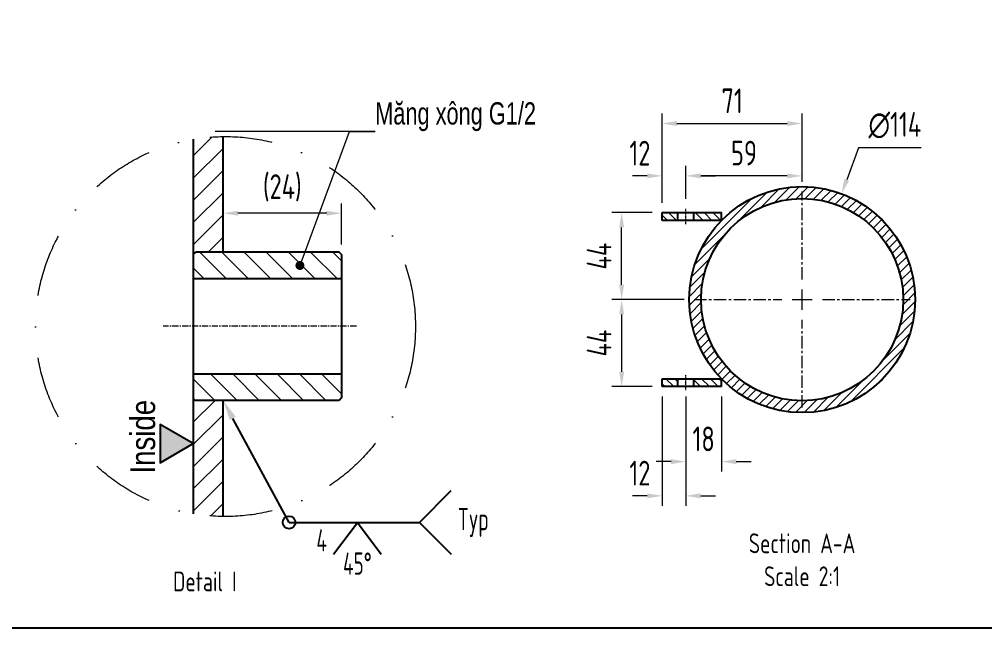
# Model space of a CAD drawing. Header units: millimetres. Extents: x -46397 to 283259, y -8690 to 23983.
# Drawn here: x 220911 to 221888, y -2319 to -1704 of the extents above; entities that cross this region are included whole.
import ezdxf
from ezdxf import colors
from ezdxf.entities.mleader import LeaderData, LeaderLine
from ezdxf.math import Vec2, Vec3

# ---------------------------------------------------------------- set-up
doc = ezdxf.new("R2010")
doc.units = ezdxf.units.MM
doc.linetypes.add('CENTER', pattern=[2, 1.25, -0.25, 0.25, -0.25])
doc.linetypes.add('DASHDOT', pattern=[25.4, 12.7, -6.35, 0, -6.35])
doc.layers.get('Defpoints').update_dxf_attribs({"lineweight": 0})
for name, color, linetype, lineweight in [('AM_5', 3, 'Continuous', 25), ('AM_8', 1, 'Continuous', 25), ('Dtext', 255, 'Continuous', 20), ('Long_AM_Box', 5, 'DASHDOT', 9), ('Long_AM_Visible', 30, 'Continuous', 25), ('Long_Centerline', 1, 'CENTER', 9), ('Long_Dim', 3, 'Continuous', 9), ('Long_Hatch', 9, 'Continuous', 9), ('Long_Text', 6, 'Continuous', 9)]:
    doc.layers.add(name, color=color, linetype=linetype, lineweight=lineweight)
doc.styles.add('Chu va so', font='arial.ttf')
doc.styles.add('GHI CHÚ 3', font='isocp_IV25.ttf', dxfattribs={"width": 0.8})
doc.styles.add('Long_Text', font='isocp.shx', dxfattribs={"width": 0.7})
doc.styles.add('TCVN', font='arial.ttf')
doc.dimstyles.new('Vuong_DIM', dxfattribs={"dimtxt": 2.5, "dimasz": 2.3, "dimexe": 1.25, "dimexo": 0, "dimtad": 1, "dimtoh": 1, "dimdec": 0, "dimdsep": 46, "dimtxsty": 'GHI CHÚ 3', "dimcen": 2.3, "dimclrd": 9, "dimclre": 9, "dimclrt": 2, "dimadec": 0, "dimazin": 0, "dimtm": 1e-09, "dimtfac": 1, "dimtdec": 0, "dimtofl": 0, "dimtmove": 1, "dimatfit": 3, "dimfxl": 1, "dimtfill": 1, "dimlwd": 9, "dimlwe": 9, "dimarcsym": 1})
pattern_1 = [(45, (-480442.2031596405, 73330.8322116915), (-11.22532015133644, 11.22532015133644), [])]

# ---------------------------------------------------------------- blocks, each defined once
blk = doc.blocks.new('dsfsdfd')
at = {"layer": 'Long_Hatch'}
h = blk.add_hatch(dxfattribs=at)
h.set_pattern_fill('ANSI31', color=256, scale=5, style=0)
h.set_pattern_definition(pattern_1)
h.paths.add_polyline_path([(-11.8723257505917, 191.8583903450781, 0.03936888942526141), (-41.96225334197516, 189.0898243379925), (-41.96229173097527, 72.5196857417177), (-39.48197747266386, 75), (-11.87209240859374, 75)])
h = blk.add_hatch(dxfattribs=at)
h.set_pattern_fill('ANSI31', color=256, scale=5, angle=90, style=0)
h.set_pattern_definition([(135, (-95801.47953619203, 13197.16589654039), (-11.22532015133644, -11.22532015133644), [])])
h.paths.add_polyline_path([(108.0180225273361, 72.5), (105.5180225273361, 75), (-11.88197747274535, 75), (-39.48197747266386, 75), (-41.96229173097527, 72.5196857417177), (-41.96229980583303, 48), (108.0180225273361, 48)])
h.paths.add_polyline_path([(108.0180225273361, -48.61308506612841), (-41.96233162248973, -48.61308506612841), (-41.96233969734749, -73.13272284147388), (-40.09506253874861, -75), (-11.88197747274535, -75), (105.5180225273361, -75), (108.0180225273361, -72.5)])
h = blk.add_hatch(dxfattribs=at)
h.set_pattern_fill('ANSI31', color=256, scale=5, style=0)
h.set_pattern_definition(pattern_1)
h.paths.add_polyline_path([(-11.8723257505917, -191.8583903450781, -0.03936888942526141), (-41.96225334197516, -189.0898243379925), (-41.96229173097527, -72.5196857417177), (-39.48197747266386, -75), (-11.87209240859374, -75)])
at = {"layer": 'Long_AM_Box', "ltscale": 5}
blk.add_circle((-9.363613148452714, -0.3065532684850041, -4.090474224484234e-08), 192.1813185325846, dxfattribs=at)
at = {"layer": 'Long_AM_Visible', "linetype": 'Continuous'}
for p, q in [((-41.96225334197516, 189.0898243379925), (-41.9623780863476, -189.7029094041063)), ((-11.8720918126055, 74.70153291724273), (-11.8723257505917, 191.8583903450781)), ((-11.87155832344433, -192.4715068992664), (-11.87179229373578, -75.29846708275727))]:
    blk.add_line(p, q, dxfattribs=at)
at = {"layer": 'Long_AM_Visible', "extrusion": (1.339070573669549e-16, 1, -1.239897508274447e-16)}
for p, q in [((-41.98197747266386, 72.5), (-39.48197747266386, 75)), ((-11.88197747274535, 75), (-39.48197747266386, 75)), ((105.5180225273361, 75), (-11.88197747274535, 75)), ((108.0180225273361, 72.5), (105.5180225273361, 75)), ((108.0180225273361, 72.5), (108.0180225273361, -72.5)), ((108.0180225273361, 48), (-41.98197747266386, 48)), ((-11.88197747274535, -75), (-40.09506253874861, -75)), ((105.5180225273361, -75), (-11.88197747274535, -75)), ((108.0180225273361, -72.5), (105.5180225273361, -75))]:
    blk.add_line(p, q, dxfattribs=at)
at = {"layer": 'Long_AM_Visible', "extrusion": (1.339070573669549e-16, -1, -1.239897508274447e-16)}
for p, q in [((108.0180225273361, -48.61308506612841), (-41.98197747266386, -48.61308506612841)), ((-41.98197747266386, -73.1130850661284), (-40.09506253874861, -75))]:
    blk.add_line(p, q, dxfattribs=at)
at = {"layer": 'Long_Centerline', "ltscale": 5}
blk.add_line((123.0180225273361, 0), (-72.5632592944894, 0), dxfattribs=at)
blk = doc.blocks.new('sfddsfdsf')
at = {"layer": 'AM_8'}
blk.add_hatch(color=256, dxfattribs=at).paths.add_polyline_path([(30.60090001006029, -118.7085036326371), (-2.935044319194276, -99.34651714661413), (-2.935044319194276, -138.07049011866)])
at = {"layer": 'Long_AM_Visible', "elevation": -6.790454937836933e-10}
blk.add_lwpolyline([(30.60090001006029, -118.7085036326371), (-2.935044319194276, -99.34651714661413), (-2.935044319194276, -138.07049011866)], close=True, dxfattribs=at)
at = {"layer": 'Long_AM_Visible'}
blk.add_blockref('dsfsdfd', (72.5632592944894, 0), dxfattribs=at)
at = {"layer": 'Long_Text', "insert": (-33.02728968849988, -159.0803531487181), "char_height": 25, "width": 94.59307522262088, "attachment_point": 1, "rotation": 90, "style": 'Chu va so'}
blk.add_mtext('\\A1;\\pxqc;{\\W0.8;Inside}', dxfattribs=at)
blk = doc.blocks.new('*U1965')
at = {"layer": 'Long_Centerline', "color": 0, "ltscale": 5, "transparency": 16777216}
for p, q in [((0, 10.22599999999912), (0, 54.6299999999956)), ((-54.6299999999956, 0), (-10.22599999999912, 0)), ((10.22599999999912, 0), (54.6299999999956, 0)), ((0, -54.6299999999956), (0, -10.22599999999912))]:
    blk.add_line(p, q, dxfattribs=at)
at = {"layer": 'Long_Centerline', "color": 0, "linetype": 'Continuous', "ltscale": 5, "transparency": 16777216}
for p, q in [((0, -5.11299999999956), (0, 5.11299999999956)), ((-5.11299999999956, 0), (5.11299999999956, 0))]:
    blk.add_line(p, q, dxfattribs=at)
blk = doc.blocks.new('324e3')
at = {"layer": 'Long_Hatch'}
h = blk.add_hatch(dxfattribs=at)
h.set_pattern_fill('ANSI31', color=256, style=0)
h.set_pattern_definition([(45, (-95068.48557920003, 13937.84879481947), (-2.245064030267288, 2.245064030267288), [])])
h.paths.add_polyline_path([(-24.25652771250171, 0, 1), (90.04347228749829, 0, 1)])
h.paths.add_polyline_path([(84.02347228749389, 0, -1), (-18.23652771249729, 0, -1)], flags=16)
h = blk.add_hatch(dxfattribs=at)
h.set_pattern_fill('ANSI31', color=256, angle=90, style=0)
h.set_pattern_definition([(135, (-95068.48557920003, 13937.84879481947), (-2.245064030267288, -2.245064030267288), [])])
h.paths.add_polyline_path([(-21.92469156144944, 44.00000000000728), (-21.92469156144944, 40.00000000000728), (-7.924691561434884, 40.00000000000728), (-7.924691561434884, 44.00000000000728)])
h.paths.add_polyline_path([(-29.92469156144944, 40.00000000000728), (-29.92469156144944, 44.00000000000728), (-37.92469156144944, 44.00000000000728), (-37.92469156144944, 40.00000000000728)])
h.paths.add_polyline_path([(-29.92469156144944, -43.99999999999274), (-29.92469156144944, -39.99999999999272), (-37.92469156144944, -39.99999999999272), (-37.92469156144944, -43.99999999999272)])
h.paths.add_polyline_path([(-7.924691561449436, -43.99999999999272), (-7.924691561449435, -39.99999999999272), (-21.92469156144944, -39.99999999999272), (-21.92469156144944, -43.99999999999272)])
at = {"layer": 'Long_AM_Visible'}
for p, q in [((-37.92469156144944, 44.00000000000728), (-7.924691561434884, 44.00000000000728)), ((-37.92469156144944, 40.00000000000728), (-37.92469156144944, 44.00000000000728)), ((-29.92469156144944, 40.00000000000728), (-29.92469156144944, 44.00000000000728)), ((-21.92469156144944, 40.00000000000728), (-21.92469156144944, 44.00000000000728)), ((-7.924691561434884, 40.00000000000728), (-7.924691561434884, 44.00000000000728)), ((-7.924691561434884, 40.00000000000728), (-37.92469156144944, 40.00000000000728)), ((-37.92469156144944, -39.99999999999272), (-7.924691561449436, -39.99999999999272)), ((-37.92469156144944, -43.99999999999272), (-37.92469156144944, -39.99999999999272)), ((-29.92469156144944, -43.99999999999272), (-29.92469156144944, -39.99999999999272)), ((-21.92469156144944, -43.99999999999272), (-21.92469156144944, -39.99999999999272)), ((-7.924691561449436, -43.99999999999272), (-7.924691561449436, -39.99999999999272)), ((-7.924691561449436, -43.99999999999272), (-37.92469156144944, -43.99999999999272))]:
    blk.add_line(p, q, dxfattribs=at)
for radius in [57.15, 51.1299999999956]:
    blk.add_circle((32.8934722874983, 0), radius, dxfattribs=at)
at = {"layer": 'Long_Centerline', "ltscale": 0.1}
for p, q in [((-25.92469156144944, 38.20680301357788), (-25.92469156144944, 45.93928251590842)), ((-25.92469156144944, -45.79319698642212), (-25.92469156144944, -38.06071748409158))]:
    blk.add_line(p, q, dxfattribs=at)
at = {"layer": 'Long_Centerline', "ltscale": 5}
blk.add_blockref('*U1965', (32.8934722874983, 0), dxfattribs=at)
blk = doc.blocks.new('*D2425')
at = {"layer": 'Defpoints', "color": 0, "transparency": 16777216}
for p in [(221743.288371289, -1880.136772696933), (221663.5142161496, -2094.365725389536)]:
    blk.add_point(p, dxfattribs=at)
at = {"layer": 'Long_Dim', "color": 9, "lineweight": 9, "transparency": 16777216}
for p, q in [((221760.5632554844, -1833.74605451776), (221748.5228959044, -1866.079754803723)), ((221823.8620720524, -1833.74605451776), (221760.5632554844, -1833.74605451776)), ((221701.1012937193, -1987.251249043242), (221705.7012937193, -1987.251249043242)), ((221703.4012937193, -1989.551249043245), (221703.4012937193, -1984.951249043253))]:
    blk.add_line(p, q, dxfattribs=at)
at = {"layer": 'Long_Dim', "color": 9, "transparency": 16777216}
blk.add_solid([(221746.1800595889, -1865.20733403448), (221750.86573222, -1866.952175572966), (221743.288371289, -1880.136772696933)], dxfattribs=at)
at = {"layer": 'Long_Dim', "color": 2, "transparency": 16777216, "insert": (221797.2126637684, -1810.839249784032), "char_height": 25, "attachment_point": 5, "style": 'GHI CHÚ 3', "bg_fill": 3, "box_fill_scale": 1.1, "bg_fill_color": 256, "bg_fill_true_color": 13158600, "bg_fill_transparency": 0}
blk.add_mtext('∅114', dxfattribs=at)
blk = doc.blocks.new('*D2424')
at = {"layer": 'Defpoints', "color": 0, "transparency": 16777216}
for p in [(221520.8047991624, -1899.25124904325), (221561.7649660214, -1899.25124904325), (221594.1412937194, -1987.251249043265)]:
    blk.add_point(p, dxfattribs=at)
at = {"layer": 'Long_Dim', "color": 9, "lineweight": 9, "transparency": 16777216}
for p, q in [((221551.7649660214, -1899.25124904325), (221510.8047991624, -1899.25124904325)), ((221520.8047991624, -1972.251249043265), (221520.8047991624, -1914.25124904325)), ((221584.1412937194, -1987.251249043265), (221510.8047991624, -1987.251249043265))]:
    blk.add_line(p, q, dxfattribs=at)
at = {"layer": 'Long_Dim', "color": 9, "transparency": 16777216}
for points in [[(221518.3047991624, -1914.25124904325), (221523.3047991624, -1914.25124904325), (221520.8047991624, -1899.25124904325)], [(221518.3047991624, -1972.251249043265), (221523.3047991624, -1972.251249043265), (221520.8047991624, -1987.251249043265)]]:
    blk.add_solid(points, dxfattribs=at)
at = {"layer": 'Long_Dim', "color": 2, "transparency": 16777216, "insert": (221497.9812044878, -1943.25124904332), "char_height": 25, "attachment_point": 5, "rotation": 90, "style": 'GHI CHÚ 3', "bg_fill": 3, "box_fill_scale": 1.1, "bg_fill_color": 256, "bg_fill_true_color": 13158600, "bg_fill_transparency": 0}
blk.add_mtext('44', dxfattribs=at)
blk = doc.blocks.new('*D2423')
at = {"layer": 'Defpoints', "color": 0, "transparency": 16777216}
for p in [(221594.1412937194, -1987.251249043265), (221520.8047991624, -2075.25124904325), (221561.7649660214, -2075.25124904325)]:
    blk.add_point(p, dxfattribs=at)
at = {"layer": 'Long_Dim', "color": 9, "lineweight": 9, "transparency": 16777216}
for p, q in [((221584.1412937194, -1987.251249043265), (221510.8047991624, -1987.251249043265)), ((221520.8047991624, -2002.251249043265), (221520.8047991624, -2060.25124904325)), ((221551.7649660214, -2075.25124904325), (221510.8047991624, -2075.25124904325))]:
    blk.add_line(p, q, dxfattribs=at)
at = {"layer": 'Long_Dim', "color": 9, "transparency": 16777216}
for points in [[(221518.3047991624, -2002.251249043265), (221523.3047991624, -2002.251249043265), (221520.8047991624, -1987.251249043265)], [(221518.3047991624, -2060.25124904325), (221523.3047991624, -2060.25124904325), (221520.8047991624, -2075.25124904325)]]:
    blk.add_solid(points, dxfattribs=at)
at = {"layer": 'Long_Dim', "color": 2, "transparency": 16777216, "insert": (221497.9812044878, -2031.25124904332), "char_height": 25, "attachment_point": 5, "rotation": 90, "style": 'GHI CHÚ 3', "bg_fill": 3, "box_fill_scale": 1.1, "bg_fill_color": 256, "bg_fill_true_color": 13158600, "bg_fill_transparency": 0}
blk.add_mtext('44', dxfattribs=at)
blk = doc.blocks.new('*D2422')
at = {"layer": 'Defpoints', "color": 0, "transparency": 16777216}
for p in [(221703.4012937193, -1809.078769104555), (221703.4012937193, -1877.991249043273), (221561.7649660214, -1899.251249043249)]:
    blk.add_point(p, dxfattribs=at)
at = {"layer": 'Long_Dim', "color": 9, "lineweight": 9, "transparency": 16777216}
for p, q in [((221561.7649660214, -1889.251249043249), (221561.7649660214, -1799.078769104555)), ((221703.4012937193, -1867.991249043273), (221703.4012937193, -1799.078769104555)), ((221576.7649660214, -1809.078769104555), (221688.4012937193, -1809.078769104555))]:
    blk.add_line(p, q, dxfattribs=at)
at = {"layer": 'Long_Dim', "color": 9, "transparency": 16777216}
for points in [[(221576.7649660214, -1806.578769104555), (221576.7649660214, -1811.578769104555), (221561.7649660214, -1809.078769104555)], [(221688.4012937193, -1806.578769104555), (221688.4012937193, -1811.578769104555), (221703.4012937193, -1809.078769104555)]]:
    blk.add_solid(points, dxfattribs=at)
at = {"layer": 'Long_Dim', "color": 2, "transparency": 16777216, "insert": (221632.5831298704, -1786.134982122307), "char_height": 25, "attachment_point": 5, "style": 'GHI CHÚ 3', "bg_fill": 3, "box_fill_scale": 1.1, "bg_fill_color": 256, "bg_fill_true_color": 13158600, "bg_fill_transparency": 0}
blk.add_mtext('71', dxfattribs=at)
blk = doc.blocks.new('*D2421')
at = {"layer": 'Defpoints', "color": 0, "transparency": 16777216}
for p in [(221585.7649660214, -1862.066251579748), (221703.4012937193, -1872.951249043264), (221585.7649660214, -1895.372684011443)]:
    blk.add_point(p, dxfattribs=at)
at = {"layer": 'Long_Dim', "color": 9, "lineweight": 9, "transparency": 16777216}
for p, q in [((221585.7649660214, -1885.372684011443), (221585.7649660214, -1852.066251579748)), ((221703.4012937193, -1862.951249043264), (221703.4012937193, -1852.066251579748)), ((221688.4012937193, -1862.066251579748), (221600.7649660214, -1862.066251579748))]:
    blk.add_line(p, q, dxfattribs=at)
at = {"layer": 'Long_Dim', "color": 9, "transparency": 16777216}
for points in [[(221600.7649660214, -1859.566251579748), (221600.7649660214, -1864.566251579748), (221585.7649660214, -1862.066251579748)], [(221688.4012937193, -1859.566251579748), (221688.4012937193, -1864.566251579748), (221703.4012937193, -1862.066251579748)]]:
    blk.add_solid(points, dxfattribs=at)
at = {"layer": 'Long_Dim', "color": 2, "transparency": 16777216, "insert": (221644.5831298703, -1839.030008976197), "char_height": 25, "attachment_point": 5, "style": 'GHI CHÚ 3', "bg_fill": 3, "box_fill_scale": 1.1, "bg_fill_color": 256, "bg_fill_true_color": 13158600, "bg_fill_transparency": 0}
blk.add_mtext('59', dxfattribs=at)
blk = doc.blocks.new('*D2420')
at = {"layer": 'Defpoints', "color": 0, "transparency": 16777216}
for p in [(221117.5113033014, -1899.868165063664), (221117.5113033014, -1939.133767163832, 3.274072973152853e-08), (221237.4014182372, -1941.633767163832, 3.272381027957794e-08)]:
    blk.add_point(p, dxfattribs=at)
at = {"layer": 'Long_Dim', "color": 9, "lineweight": 9, "transparency": 16777216}
for p, q in [((221117.5113033014, -1929.133767163832), (221117.5113033014, -1889.868165063664)), ((221237.4014182372, -1931.633767163832), (221237.4014182372, -1889.868165063664)), ((221222.4014182372, -1899.868165063664), (221132.5113033014, -1899.868165063664))]:
    blk.add_line(p, q, dxfattribs=at)
at = {"layer": 'Long_Dim', "color": 9, "transparency": 16777216}
for points in [[(221132.5113033014, -1897.368165063664), (221132.5113033014, -1902.368165063664), (221117.5113033014, -1899.868165063664)], [(221222.4014182372, -1897.368165063664), (221222.4014182372, -1902.368165063664), (221237.4014182372, -1899.868165063664)]]:
    blk.add_solid(points, dxfattribs=at)
at = {"layer": 'Long_Dim', "color": 2, "transparency": 16777216, "insert": (221177.4563607693, -1874.169200566623), "char_height": 25, "attachment_point": 5, "style": 'GHI CHÚ 3', "bg_fill": 3, "box_fill_scale": 1.1, "bg_fill_color": 256, "bg_fill_true_color": 13158600, "bg_fill_transparency": 0}
blk.add_mtext('(24)', dxfattribs=at)
blk = doc.blocks.new('_Dot')
at = {"color": 0, "linetype": 'ByBlock', "lineweight": -2}
blk.add_line((-0.5, 0), (-1, 0), dxfattribs=at)
at = {"color": 0, "linetype": 'ByBlock', "const_width": 0.5}
blk.add_lwpolyline([(-0.25, 0, 1), (0.25, 0, 1)], format="xyb", close=True, dxfattribs=at)
blk = doc.blocks.new('*S2048')
at = {"layer": 'AM_5', "color": 3}
for p, q in [((95679.744281122, -13395.60588214954, 3.272381027795308e-08), (95622.76742177065, -13290.36915018901, 3.272381027795308e-08)), ((95811.51392397913, -13395.60588214954, 3.272381027795308e-08), (95843.656781122, -13363.46302500669, 3.272381027795308e-08)), ((95679.744281122, -13395.60588214954, 3.272381027795308e-08), (95811.51392397913, -13395.60588214954, 3.272381027795308e-08)), ((95811.51392397913, -13395.60588214954, 3.272381027795308e-08), (95843.656781122, -13427.7487392924, 3.272381027795308e-08))]:
    blk.add_line(p, q, dxfattribs=at)
at = {"layer": 'AM_5', "color": 2}
for p, q in [((95724.72820969342, -13427.7487392924, 3.272381421431779e-08), (95748.83535255057, -13395.60588214954, 3.272381027795308e-08)), ((95748.83535255057, -13395.60588214954, 3.272381027795308e-08), (95772.94249540771, -13427.7487392924, 3.272381421431779e-08))]:
    blk.add_line(p, q, dxfattribs=at)
blk.add_circle((95679.744281122, -13395.60588214954, 3.272381027795308e-08), 6.412500000005821, dxfattribs=at)
at = {"layer": 'AM_5', "color": 3, "linetype": 'Continuous'}
blk.add_trace([(95625.80129736662, -13288.72656114334, 3.272381027795308e-08), (95619.73354617468, -13292.01173923469, 3.272381027795308e-08), (95612.91188745719, -13272.16589654039, 3.272381027795308e-08)], dxfattribs=at)
at = {"layer": 'AM_5', "color": 2, "char_height": 22.5, "style": 'Long_Text'}
for s, insert, attachment_point in [('Typ', (95850.406781122, -13395.60588214954, 3.272381027795308e-08), 4), ('4', (95717.97820969342, -13402.35588214954, 3.272381027795308e-08), 3), ('45%%d', (95748.83535255057, -13425.99814852062, 3.272381027795308e-08), 2)]:
    blk.add_mtext(s, dxfattribs=dict(at, insert=insert, attachment_point=attachment_point))
blk = doc.blocks.new('*D2400')
at = {"layer": 'Defpoints', "color": 0, "transparency": 16777216}
for p in [(221561.7649660214, -1862.066251579752), (221561.7649660214, -1899.251249043249), (221585.7649660214, -1895.372684011447)]:
    blk.add_point(p, dxfattribs=at)
at = {"layer": 'Long_Dim', "color": 9, "lineweight": 9, "transparency": 16777216}
for p, q in [((221561.7649660214, -1889.251249043249), (221561.7649660214, -1852.066251579752)), ((221585.7649660214, -1885.372684011447), (221585.7649660214, -1852.066251579752)), ((221546.7649660214, -1862.066251579752), (221531.7649660214, -1862.066251579752)), ((221600.7649660214, -1862.066251579752), (221615.7649660214, -1862.066251579752))]:
    blk.add_line(p, q, dxfattribs=at)
at = {"layer": 'Long_Dim', "color": 9, "transparency": 16777216}
for points in [[(221546.7649660214, -1859.566251579752), (221546.7649660214, -1864.566251579752), (221561.7649660214, -1862.066251579752)], [(221600.7649660214, -1859.566251579752), (221600.7649660214, -1864.566251579752), (221585.7649660214, -1862.066251579752)]]:
    blk.add_solid(points, dxfattribs=at)
at = {"layer": 'Long_Dim', "color": 2, "transparency": 16777216, "insert": (221539.2649660214, -1839.076236786853), "char_height": 25, "attachment_point": 5, "style": 'GHI CHÚ 3', "bg_fill": 3, "box_fill_scale": 1.1, "bg_fill_color": 256, "bg_fill_true_color": 13158600, "bg_fill_transparency": 0}
blk.add_mtext('12', dxfattribs=at)
blk = doc.blocks.new('*D2399')
at = {"layer": 'Defpoints', "color": 0, "transparency": 16777216}
for p in [(221561.7649660214, -2075.251249043249), (221585.7649660214, -2075.251249043249), (221585.7649660214, -2185.702393325621)]:
    blk.add_point(p, dxfattribs=at)
at = {"layer": 'Long_Dim', "color": 9, "lineweight": 9, "transparency": 16777216}
for p, q in [((221561.7649660214, -2085.251249043249), (221561.7649660214, -2195.702393325621)), ((221585.7649660214, -2085.251249043249), (221585.7649660214, -2195.702393325621)), ((221546.7649660214, -2185.702393325621), (221531.7649660214, -2185.702393325621)), ((221600.7649660214, -2185.702393325621), (221615.7649660214, -2185.702393325621))]:
    blk.add_line(p, q, dxfattribs=at)
at = {"layer": 'Long_Dim', "color": 9, "transparency": 16777216}
for points in [[(221546.7649660214, -2183.202393325621), (221546.7649660214, -2188.202393325621), (221561.7649660214, -2185.702393325621)], [(221600.7649660214, -2183.202393325621), (221600.7649660214, -2188.202393325621), (221585.7649660214, -2185.702393325621)]]:
    blk.add_solid(points, dxfattribs=at)
at = {"layer": 'Long_Dim', "color": 2, "transparency": 16777216, "insert": (221539.2649660214, -2162.712378532721), "char_height": 25, "attachment_point": 5, "style": 'GHI CHÚ 3', "bg_fill": 3, "box_fill_scale": 1.1, "bg_fill_color": 256, "bg_fill_true_color": 13158600, "bg_fill_transparency": 0}
blk.add_mtext('12', dxfattribs=at)
blk = doc.blocks.new('*D2398')
at = {"layer": 'Defpoints', "color": 0, "transparency": 16777216}
for p in [(221585.7649660214, -2075.251249043249), (221621.7649660214, -2075.251249043249), (221621.7649660214, -2151.08313857)]:
    blk.add_point(p, dxfattribs=at)
at = {"layer": 'Long_Dim', "color": 9, "lineweight": 9, "transparency": 16777216}
for p, q in [((221585.7649660214, -2085.251249043249), (221585.7649660214, -2161.08313857)), ((221621.7649660214, -2085.251249043249), (221621.7649660214, -2161.08313857)), ((221570.7649660214, -2151.08313857), (221555.7649660214, -2151.08313857)), ((221636.7649660214, -2151.08313857), (221651.7649660214, -2151.08313857))]:
    blk.add_line(p, q, dxfattribs=at)
at = {"layer": 'Long_Dim', "color": 9, "transparency": 16777216}
for points in [[(221570.7649660214, -2148.58313857), (221570.7649660214, -2153.58313857), (221585.7649660214, -2151.08313857)], [(221636.7649660214, -2148.58313857), (221636.7649660214, -2153.58313857), (221621.7649660214, -2151.08313857)]]:
    blk.add_solid(points, dxfattribs=at)
at = {"layer": 'Long_Dim', "color": 2, "transparency": 16777216, "insert": (221603.7649660214, -2128.093123777101), "char_height": 25, "attachment_point": 5, "style": 'GHI CHÚ 3', "bg_fill": 3, "box_fill_scale": 1.1, "bg_fill_color": 256, "bg_fill_true_color": 13158600, "bg_fill_transparency": 0}
blk.add_mtext('18', dxfattribs=at)
blk = doc.blocks.new('*U2444')
at = {"lineweight": 25}
for points in [[(0, 0), (4021.113959857288, 0), (4021.113959857288, 2634.039806457035), (0, 2634.039806457035)], [(0, 0), (3040.354470947064, 0), (3040.354470947064, 2634.039806457035), (0, 2634.039806457035)]]:
    blk.add_lwpolyline(points, close=True, dxfattribs=at)
at = {"layer": 'Dtext', "ltscale": 0.1}
for tag, p, height, style in [('REV_3', (3066.259147664283, 989.3501231553946), 17.51351536678055, 'TCVN'), ('FOR_APPROVAL3', (3241.41357311222, 988.117478228072, -0.1584355156680169), 21.01621844013665, 'TCVN'), ('REV_2', (3066.259147664283, 923.9661572282862), 17.51351536678055, 'TCVN'), ('FOR_APPROVAL2', (3241.41357311222, 922.7335123007214, -0.1584355156680169), 21.01621844013665, 'TCVN'), ('REV_1', (3066.259147569553, 858.5821913009419), 17.51351536678055, 'TCVN'), ('FOR_APPROVAL1', (3241.41357311222, 857.3495492155193, -0.1516255088534432), 21.01621844013665, 'TCVN'), ('REV_0', (3066.259147664283, 793.1982253738344), 17.51351536678055, 'TCVN'), ('NGUOI_VE', (3428.015147256961, 792.2639369038892, -0.1471967645559394), 21.01621844013665, 'TCVN'), ('NGUOI_KIEM_2', (3613.733466801271, 792.2639369038892, -0.1710676422159632), 21.01621844013665, 'TCVN'), ('NGUOI_DUYET', (3838.069068803915, 792.2639369038892, -0.1710676422159632), 21.01621844013665, 'TCVN'), ('1.1_A4', (3849.321175886651, 39.88572468788499, -0.16269176940351), 21.01621844013665, 'Chu va so'), ('A4_A4', (3919.256149386398, 39.88572468788499, -0.16269176940351), 21.01621844013665, 'Chu va so'), ('REV.', (3976.84473572213, 39.88572468788499, -0.16269176940351), 21.01621844013665, 'Chu va so')]:
    blk.add_attdef(tag, p, '', height=height, dxfattribs=dict(at, style=style))
for tag, p, height, style, width in [('NGAY_REV03', (3110.645641257688, 988.1174820172738, -0.1584355156680169), 18.21405598145177, 'TCVN', 0.95), ('NGAY_REV02', (3110.645641257688, 922.733516090172, -0.1584355156680169), 18.21405598145177, 'TCVN', 0.95), ('NGAY_REV01', (3110.645641257688, 857.3495501628214, -0.1584355156680169), 18.21405598145177, 'TCVN', 0.95), ('NGAY_REV0', (3110.645641257688, 791.9655842354775, -0.1720555298891566), 18.21405598145177, 'TCVN', 0.95), ('DWD.NO', (3109.017575998334, 17.05070749840766, -0.16269176940351), 28.02162458684887, 'Chu va so', 0.85)]:
    blk.add_attdef(tag, p, '', height=height, dxfattribs=dict(at, style=style, width=width))
at = {"layer": 'Dtext', "lineweight": 25, "ltscale": 0.1, "style": 'Chu va so'}
for tag, p, height in [('PROJECT_CODE', (3311.545980995206, 329.2546145695703), 42.03243688027329), ('TITLE1', (3129.512754197732, 251.0979777909708, -0.1626917694035691), 28.02162458684887), ('TITLE2', (3129.512754197732, 185.2022433507082, -0.1626917694035691), 28.02162458684887), ('TITLE3', (3129.512754197732, 119.8182774235999, -0.1626917694035691), 28.02162458684887)]:
    blk.add_attdef(tag, p, '', height=height, dxfattribs=at)

msp = doc.modelspace()

# ---------------------------------------------------------------- block references
at = {"layer": 'AM_5'}
msp.add_blockref('*S2048', (125504.599715959, 11183.03212937656, 0.03615936725428548), dxfattribs=at)
at = {"layer": 'Long_AM_Visible', "xscale": 2, "yscale": 2, "zscale": 2}
msp.add_blockref('324e3', (221637.6143491443, -1987.251249043264, 0.03615936725428548), dxfattribs=at)
at = {"layer": 'Long_Text', "color": 3}
msp.add_blockref('sfddsfdsf', (221056.8201364154, -2014.133767163832, 0.03615939997809576), dxfattribs=at)

# ---------------------------------------------------------------- texts
at = {"layer": 'Long_Text', "color": 3, "char_height": 20, "width": 363.5307692307692, "attachment_point": 5, "style": 'GHI CHÚ 3'}
for s, insert in [('\\A1;\\pxqc;{\\W0.8;Section A-A\\PScale 2:1}', (221703.4012937192, -2250.38021197835, 0.03615936725428548)), ('\\A1;\\pxqc;{\\W0.8;Detail I}', (221099.1608257059, -2272.290242077768, 0.03615936725428548))]:
    msp.add_mtext(s, dxfattribs=dict(at, insert=insert))

# ---------------------------------------------------------------- next in the draw order: dimensions: what is measured, and where the dimension line sits
at = {"layer": 'Long_Dim'}
dim = msp.add_diameter_dim_2p(p1=(221663.5142161496, -2094.365725389536, 0.03615936725428548), p2=(221743.288371289, -1880.136772696933, 0.03615936725428548), dimstyle='Vuong_DIM', override={"dimtxt": 25, "dimasz": 15, "dimexe": 10, "dimexo": 10, "dimgap": 10, "dimlfac": 0.5}, dxfattribs=at)
dim.commit()
dim.dimension.update_dxf_attribs({"geometry": '*D2425', "text_midpoint": (221760.5632554843, -1833.74605451776, 0.03615936725428548), "dimtype": 163})
dim = msp.add_linear_dim(base=(221117.5113033014, -1899.868165063664, 0.03615936725428548), p1=(221237.4014182372, -1941.633767163832, 0.03615939997809576), p2=(221117.5113033014, -1939.133767163832, 0.03615939999501521), text='(<>)', dimstyle='Vuong_DIM', override={"dimtxt": 25, "dimasz": 15, "dimexe": 10, "dimexo": 10, "dimgap": 10, "dimlfac": 0.2, "dimpost": ''}, dxfattribs=at)
dim.commit()
dim.dimension.update_dxf_attribs({"geometry": '*D2420', "text_midpoint": (221177.4563607693, -1874.169200566623, 0.03615936725428548)})
dim = msp.add_linear_dim(base=(221520.8047991624, -1899.25124904325, 0.03615936725428548), p1=(221594.1412937192, -1987.251249043264, 0.03615936725428548), p2=(221561.7649660213, -1899.251249043249, 0.03615936725428548), angle=90, dimstyle='Vuong_DIM', override={"dimtxt": 25, "dimasz": 15, "dimexe": 10, "dimexo": 10, "dimgap": 10, "dimlfac": 0.5}, dxfattribs=at)
dim.commit()
dim.dimension.update_dxf_attribs({"geometry": '*D2424', "text_midpoint": (221497.9812044878, -1943.25124904332, 0.03615936725428548)})

# ---------------------------------------------------------------- next in the draw order: dimensions: what is measured, and where the dimension line sits
dim = msp.add_linear_dim(base=(221703.4012937193, -1809.078769104555, 0.03615936725428548), p1=(221561.7649660214, -1899.251249043249, 0.03615936725428548), p2=(221703.4012937193, -1877.991249043273, 0.03615936725428548), dimstyle='Vuong_DIM', override={"dimtxt": 25, "dimasz": 15, "dimexe": 10, "dimexo": 10, "dimgap": 10, "dimlfac": 0.5}, dxfattribs=at)
dim.commit()
dim.dimension.update_dxf_attribs({"geometry": '*D2422', "text_midpoint": (221632.5831298704, -1786.134982122307, 0.03615936725428548)})
dim = msp.add_linear_dim(base=(221520.8047991624, -2075.25124904325, 0.03615936725428548), p1=(221594.1412937192, -1987.251249043264, 0.03615936725428548), p2=(221561.7649660213, -2075.251249043249, 0.03615936725428548), angle=90, dimstyle='Vuong_DIM', override={"dimtxt": 25, "dimasz": 15, "dimexe": 10, "dimexo": 10, "dimgap": 10, "dimlfac": 0.5}, dxfattribs=at)
dim.commit()
dim.dimension.update_dxf_attribs({"geometry": '*D2423', "text_midpoint": (221497.9812044878, -2031.25124904332, 0.03615936725428548)})

# ---------------------------------------------------------------- next in the draw order: leaders
at = {"layer": 'Long_AM_Visible'}
ml = msp.add_multileader_mtext('Standard', dxfattribs=at)
ml.set_content('{\\fArial|b0|i0|c163|p34;Măng xông G1/2}', color=2, style='Long_Text')
ml.set_leader_properties(color=3, lineweight=9)
ml.set_arrow_properties(name='DOT')
ml.build(insert=Vec2(0, 0))
ml.multileader.update_dxf_attribs({"text_left_attachment_type": 5, "text_right_attachment_type": 5, "dogleg_length": 25.98228574788498, "arrow_head_size": 9})
ctx = ml.context
ctx.base_point, ctx.char_height, ctx.arrow_head_size, ctx.landing_gap_size, ctx.plane_origin = Vec3(221271.4753654409, -1817.105067612356, 0.03615936725428548), 22.5, 9, 0, Vec3(221309.1012644658, -1915.10409524275, 0.03615936725428548)
ctx.left_attachment, ctx.right_attachment = 5, 5
notes = []
notes.append((ctx, [(0, (1, 1, 0), (221245.4930796931, -1817.105067612356, 0.03615936725428548), (1, 0), 25.98228574788498, [(0, [(221195.2854187773, -1952.723372018241, 0.03615936725428548)], 0, [])])]))
ctx.mtext.insert, ctx.mtext.width, ctx.mtext.defined_height, ctx.mtext.flow_direction = Vec3(221271.4753654409, -1787.606431868837, 0.03615936725428548), 194.7324415470939, 74.6983268972981, 5
for ctx, leaders in notes:
    for number, flags, end, landing, length, lines in leaders:
        leader = LeaderData()
        leader.index, (leader.has_last_leader_line, leader.has_dogleg_vector, leader.attachment_direction) = number, flags
        leader.last_leader_point, leader.dogleg_vector, leader.dogleg_length = Vec3(end), Vec3(landing), length
        for number, points, colour, breaks in lines:
            line = LeaderLine()
            line.index, line.vertices, line.color, line.breaks = number, Vec3.list(points), colors.encode_raw_color(colour), breaks
            leader.lines.append(line)
        ctx.leaders.append(leader)

# ---------------------------------------------------------------- next in the draw order: dimensions: what is measured, and where the dimension line sits
at = {"layer": 'Long_Dim'}
dim = msp.add_linear_dim(base=(221585.7649660214, -1862.066251579748, 0.03615936725428548), p1=(221703.4012937193, -1872.951249043264, 0.03615936725428548), p2=(221585.7649660214, -1895.372684011443, 0.03615936725428185), dimstyle='Vuong_DIM', override={"dimtxt": 25, "dimasz": 15, "dimexe": 10, "dimexo": 10, "dimgap": 10, "dimlfac": 0.5}, dxfattribs=at)
dim.commit()
dim.dimension.update_dxf_attribs({"geometry": '*D2421', "text_midpoint": (221644.5831298703, -1839.030008976197, 0.03615936725428548)})
dim = msp.add_linear_dim(base=(221585.7649660214, -2185.702393325621, 0.03615936725428548), p1=(221561.7649660214, -2075.251249043249, 0.03615936725428548), p2=(221585.7649660214, -2075.251249043249, 0.03615936725428548), dimstyle='Vuong_DIM', override={"dimtxt": 25, "dimasz": 15, "dimexe": 10, "dimexo": 10, "dimgap": 10, "dimlfac": 0.5}, dxfattribs=at)
dim.commit()
dim.dimension.update_dxf_attribs({"geometry": '*D2399', "text_midpoint": (221539.2649660214, -2185.702393325621, 0.03615936725428548), "dimtype": 160})

# ---------------------------------------------------------------- next in the draw order: dimensions: what is measured, and where the dimension line sits
for base, p1, p2, picture, middle in [((221561.7649660214, -1862.066251579752, 0.03615936725428548), (221585.7649660214, -1895.372684011447, 0.03615936725428185), (221561.7649660214, -1899.251249043249, 0.03615936725428548), '*D2400', (221539.2649660214, -1862.066251579752, 0.03615936725428548)), ((221621.7649660214, -2151.08313857, 0.03615936725428548), (221585.7649660214, -2075.251249043249, 0.03615936725428548), (221621.7649660214, -2075.251249043249, 0.03615936725428548), '*D2398', (221603.7649660214, -2151.08313857, 0.03615936725428548))]:
    dim = msp.add_linear_dim(base=base, p1=p1, p2=p2, dimstyle='Vuong_DIM', override={"dimtxt": 25, "dimasz": 15, "dimexe": 10, "dimexo": 10, "dimgap": 10, "dimlfac": 0.5}, dxfattribs=at)
    dim.commit()
    dim.dimension.update_dxf_attribs({"geometry": picture, "text_midpoint": middle, "dimtype": 160})

# ---------------------------------------------------------------- next in the draw order: block references
at = {"xscale": 0.9084576280678549, "yscale": 0.9084576280678549, "zscale": 0.9084576280678549}
msp.add_blockref('*U2444', (220324.9219324862, -2319.061521056432, -0.2293685677875873), dxfattribs=at)

doc.saveas('drawing.dxf')
